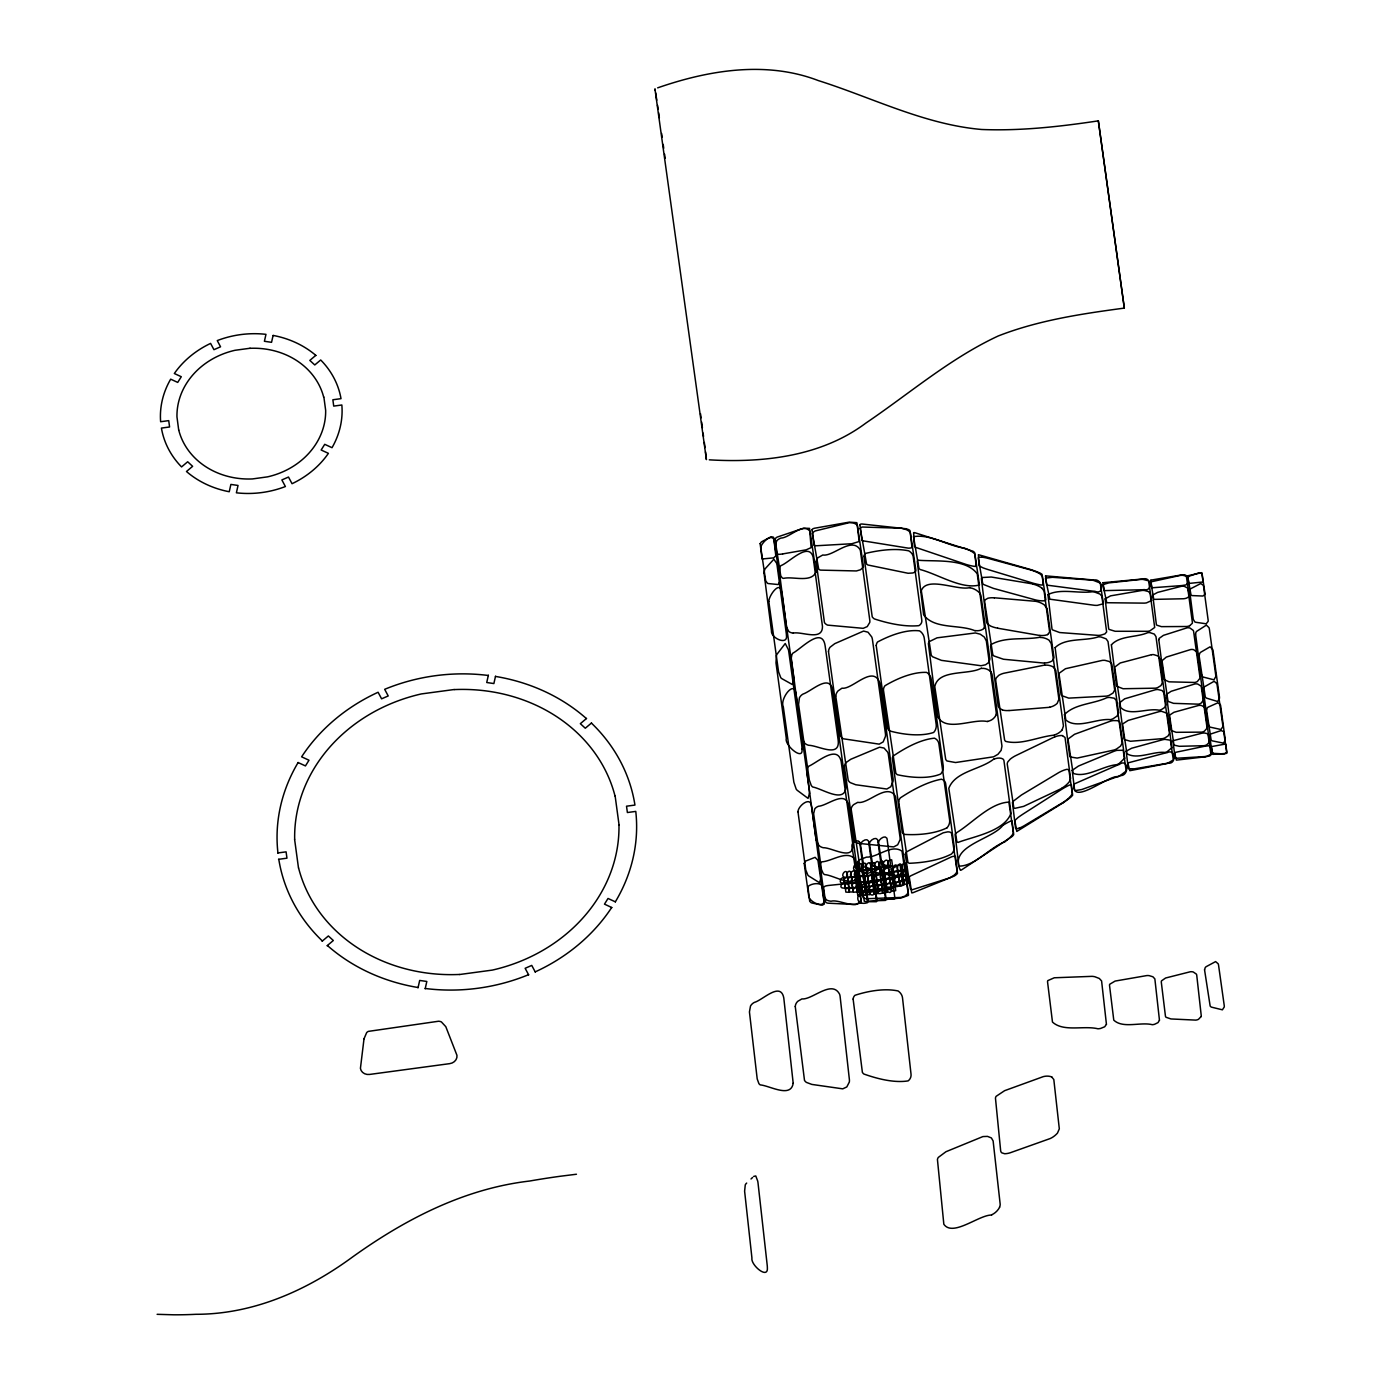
<?xml version="1.0" encoding="UTF-8"?>
<svg xmlns="http://www.w3.org/2000/svg" width="1384" height="1384" viewBox="0 0 1384 1384"><rect width="100%" height="100%" fill="white"/><g stroke="black" fill="none" stroke-linecap="round" stroke-linejoin="round"><path stroke-width="1.5" d="M273.098 335.412L271.558 342.315L264.413 341.277L265.97 334.34A91.223 79.874 -7.5 0 0 217.253 340.585L220.558 346.796L213.949 349.685L210.593 343.405A91.154 79.805 -7.5 0 0 174.332 373.507L181.287 376.725L177.723 382.417L170.682 379.164A90.687 79.39 -7.5 0 0 160.63 421.722L168.727 420.632L169.575 426.981L161.426 428.071A90.721 79.424 -7.5 0 0 181.564 466.927L187.67 461.772L192.618 466.322L186.477 471.512A91.188 79.822 -7.5 0 0 229.242 491.735L230.886 484.417L238.031 485.455L236.387 492.808A91.223 79.857 -7.5 0 0 285.398 486.528L281.869 479.937L288.495 477.048L292.041 483.708A91.154 79.805 -7.5 0 0 328.406 453.346L321.157 450.008L324.721 444.316L332.022 447.689A90.687 79.407 -7.5 0 0 341.848 404.993L333.717 406.1L332.869 399.768L341.018 398.661A90.704 79.407 -7.5 0 0 320.69 359.978L314.773 364.961L309.826 360.411L315.742 355.411M418.037 987.778L419.681 980.443L426.826 981.464L425.165 988.816M488.379 675.184L486.736 682.52L493.88 683.558L495.524 676.222M878.321 893.51L874.377 893.787M882.646 892.888C872.941 896.988 881.954 882.3 882.663 892.784M887.006 892.196C877.612 896.919 885.933 881.279 887.023 892.092M995.667 715.459L996.048 714.352A5.709 5.104 67.8 0 0 996.186 712.103L986.342 640.965L984.37 637.107L980.253 634.201L975.409 632.955L937.037 637.834L929.183 641.657A5.64 5.034 67.8 0 0 928.387 643.647L937.625 716.549C945.999 732.707 973.523 718.054 987.657 721.618M999.542 1207.159L999.94 1206.035A5.709 4.481 -52.4 0 0 1000.148 1203.924L993.124 1140.952L991.376 1137.925L987.501 1136.385L982.899 1136.575L945.947 1151.73L938.283 1157.439A5.64 4.411 -52.4 0 0 937.435 1159.498L943.836 1224.252C952.832 1237.313 979.249 1214.633 991.653 1215.065M865.588 895.05L861.851 895.05M869.757 894.635L865.952 894.687L865.502 892.005M865.45 891.763L866.159 892.144A8.961 2.405 -4.7 0 1 866.384 892.594L867.595 902.212A8.961 2.405 -4.7 0 1 867.491 902.697C852.7 907.108 856.021 887.525 869.429 891.261M869.688 891.469C874.947 886.487 875.899 898.13 870.121 894.254M873.909 890.985L877.802 890.12L878.338 893.407M1062.22 729.714L1063.448 725.96L1055.75 670.237L1052.93 666.759A18.511 16.608 -83.2 0 0 1044.833 665.168M983.643 628.457L984.093 627.782A5.709 3.754 27.5 0 0 984.335 626.225L977.242 573.858C965.842 558.115 935.238 561.731 918.146 560.226A5.64 3.702 27.5 0 0 917.229 561.42L923.595 614.859C934.494 629.651 959.406 624.046 975.114 630.793M857.423 892.559C862.872 888.147 862.872 899.41 857.838 895.361M861.436 892.247L865.26 891.677M947.071 827.788C934.788 833.895 918.007 835.279 904.271 834.396A8.079 6.816 -38.1 0 1 902.247 832.528L892.334 757.878A7.041 5.934 -38.1 0 1 893.355 755.923C905.222 747.896 920.377 739.506 934.442 738.174A10.034 8.46 -38.1 0 1 938.906 743.917L949.632 820.072A10.017 8.442 -38.1 0 1 947.054 827.788M1070.438 796.561L1072.358 793.707L1068.846 769.798L1067.012 769.296A17.732 6.833 -35.2 0 0 1058.95 772.48L1021.444 795.004L1013.14 801.319A4.239 1.626 -35.2 0 0 1012.448 802.512L1015.545 828.134A4.411 1.695 -35.2 0 0 1016.652 828.808L1019.264 828.116M753.692 1176.4L755.768 1175.95L757.705 1181.071A36.157 31.192 13.6 0 1 758.086 1183.545L767.203 1265.184A36.174 31.192 13.6 0 1 767.359 1267.658C768.414 1280.062 750.526 1265.045 751.927 1257.987L744.609 1191.174L745.267 1184.912A6.989 6.02 13.6 0 1 746.149 1183.597L746.685 1183.078M752.619 1177.438L751.01 1178.978M322.161 941.206L328.371 935.965L333.319 940.514L327.108 945.756M586.557 718.434L580.346 723.676L585.294 728.226L591.504 722.984M1002.898 825.297C992.155 839.742 947.971 845.866 960.427 870.259A5.64 0.952 -34.4 0 0 961.465 869.965L1012.465 836.23L1013.694 834.604L1012.085 821.023A5.709 0.969 -34.4 0 0 1011.617 820.868L1011.116 820.971A13.84 2.336 -34.4 0 0 1002.898 825.348M1063.414 802.616L1016.773 831.455L1014.835 820.47L1018.122 817.46A21.538 3.65 -33.5 0 1 1024.073 813.411L1061.822 789.243A18.511 3.131 -33.5 0 1 1069.175 785.178L1071.372 784.59L1072.635 795.246L1071.095 796.924A17.732 3.01 -33.5 0 1 1063.396 802.599M1004.836 841.818C989.716 847.527 974.596 866.384 958.887 866.107L955.081 834.517A5.64 2.163 -36.2 0 1 955.963 833.099C972.277 823.29 989.992 802.962 1008.867 802.114L1013.33 832.476A5.709 2.197 -36.2 0 1 1013.053 833.687L1012.638 834.448A13.84 5.294 -36.2 0 1 1004.801 841.697M993.937 758.951C980.685 769.712 955.289 771.148 948.801 788.309L956.828 841.524A5.64 3.685 -43.6 0 0 958.039 842.423C974.042 836.334 1004.334 831.455 1011.047 813.221L1003.971 760.854A5.709 3.737 -43.6 0 0 1003.331 759.435L1002.743 758.882A13.84 9.048 -43.6 0 0 993.954 759.176M1189.669 625.724L1192.247 623.371A3.789 2.768 -6.4 0 0 1192.368 622.316L1187.87 588.978A3.789 2.768 -6.4 0 0 1187.455 587.992L1184.341 586.349A7.249 5.294 -6.4 0 0 1181.469 586.28L1157.612 592.404L1153.218 594.774A3.391 2.474 -6.4 0 0 1152.82 595.691L1156.332 624.322A3.477 2.526 -6.4 0 0 1156.886 625.205L1161.418 626.641L1186.901 626.502A7.249 5.294 -6.4 0 0 1189.669 625.724M1061.718 788.396L1023.641 806.37L1014.766 808.377A4.239 2.785 -42.5 0 1 1013.78 807.529L1007.275 764.297A4.411 2.906 -42.5 0 1 1007.933 761.736L1010.268 759.107A21.538 14.203 -42.5 0 1 1016.254 755.387L1054.746 736.807M1047.619 634.547L1049.643 632.056L1044.09 591.054L1041.962 588.217M657.659 87.849C708.816 70.082 766.321 60.619 818.342 80.583C872.283 97.641 924.581 124.577 981.706 129.49C1020.769 131.047 1059.763 126.653 1098.342 120.858L1124.327 308.096C1081.682 313.805 1038.519 320.24 998.245 335.966C950.116 358.335 909.548 393.523 865.882 423.072C821.266 456.461 763.362 463 709.3 459.834M1151.505 654.701L1120.244 662.971L1115.002 666.915A3.079 3.045 -43.8 0 0 1114.864 668.368L1120.642 707.483C1129.621 716.583 1147.353 707.795 1159.169 710.217A11.937 11.799 -43.8 0 0 1161.366 709.611L1164.705 707.483L1166.037 704.681L1159.688 658.455L1158.045 655.999L1153.772 654.632A11.937 11.799 -43.8 0 0 1151.505 654.701M981.394 668.143C968.8 675.392 938.404 668.818 934.788 686.62L945.687 759.28A5.64 5.017 -83.8 0 0 946.985 760.975L955.548 762.532L993.643 756.806L997.951 754.297L1001.134 750.37L1001.964 746.132L992.12 674.977A5.709 5.086 -83.8 0 0 991.376 672.849L990.736 671.897M1054.521 735.112C1038.502 736.565 1021.496 745.336 1005.684 741.392A4.239 3.789 -83.2 0 1 1004.594 739.886L995.771 680.876A4.411 3.962 -83.2 0 1 996.342 677.814L998.712 675.375A21.538 19.324 -83.2 0 1 1004.888 673.039L1044.816 665.047M782.652 553.929L806.145 549.829L811.128 547.631L809.536 528.377L803.585 528.186L777.375 537.027A8.148 1.522 -14.2 0 0 776.234 537.649L775.213 538.791L776.632 553.531L778.483 554.309A8.615 1.609 -14.2 0 0 782.652 553.929M277.7 852.976L286.09 851.852L286.955 858.184L278.547 859.326M576.453 1174.237L560.122 1176.279A731.479 640.394 -7.5 0 0 529.588 1181.036C464.228 1188.648 405.27 1219.2 352.436 1257.07C306.833 1290.528 253.376 1314.298 195.974 1314.298A358.335 313.701 -7.5 0 1 173.709 1314.8L157.119 1314.316M1049.781 707.293L1009.04 710.58M250.106 348.249L235.003 350.29A74.407 65.135 -7.5 0 0 176.962 416.878L178.709 430.113M454.246 689.509L421.307 693.938A162.291 142.085 -7.5 0 0 294.671 839.206M459.384 974.544L492.323 970.097A162.291 142.085 -7.5 0 0 618.959 824.847M1205.222 756.546L1175.587 758.311A3.477 1.47 -9.1 0 1 1175.085 757.827L1172.992 741.184A3.391 1.436 -9.1 0 1 1173.424 740.613L1201.796 733.226A7.249 3.079 -9.1 0 1 1204.634 733.018L1207.644 733.745A3.789 1.609 -9.1 0 1 1207.99 734.281L1210.844 753.623A3.789 1.609 -9.1 0 1 1210.654 754.245L1207.99 755.854A7.249 3.079 -9.1 0 1 1205.222 756.546M1040.093 637.228C1024.229 640.204 1005.424 636.38 991.221 644.494A4.239 3.806 67.2 0 0 990.581 646.259L998.089 705.425A4.411 3.979 67.2 0 0 999.49 708.227L1002.431 709.923M975.478 566.367L975.806 566.35A5.709 0.986 18.5 0 0 976.239 566.073L974.613 552.476L973.039 551.247L914.72 532.667A5.64 0.969 18.5 0 0 913.63 532.684L914.391 546.317L915.481 547.303L966.153 564.464A13.84 2.37 18.5 0 0 975.409 566.437L975.288 566.367M793.309 633.076C801.907 631.294 822.753 641.484 822.459 626.329L813.083 556.904C808.567 541.369 788.759 562.907 780.905 565.623A8.148 5.917 -17.1 0 0 779.901 567.111L779.296 571.419L786.527 627.229L788.863 631.519A8.615 6.245 -17.1 0 0 793.309 633.076M994.3 597.784L1035.855 601.331A18.511 14.653 36.4 0 1 1044.245 604.808L1047.065 608.545L1054.003 657.677L1052.653 660.549A17.732 14.03 36.4 0 1 1044.522 662.953M1044.557 663.126L1003.469 659.251L993.833 655.912A4.239 3.356 36.4 0 1 992.743 654.355L984.716 602.144A4.411 3.495 36.4 0 1 985.373 599.704L987.865 598.251A21.538 17.04 36.4 0 1 994.317 597.853M970.028 587.543C958.091 591.072 926.813 575.744 921.311 590.657L931.224 654.961A5.64 4.429 37.6 0 0 932.539 656.743L941.397 660.358L981.048 665.739L985.581 664.77L988.937 662.313L989.889 658.94L981.048 596.21A5.709 4.481 37.6 0 0 980.322 594.203L979.647 593.217M981.879 557.181L979.18 557.233A4.411 1.695 19.6 0 0 978.315 558.184L982.726 583.615A4.239 1.626 19.6 0 0 983.747 584.567L993.452 588.39L1035.647 599.964A17.732 6.782 19.6 0 0 1044.297 600.794L1045.82 599.756L1042.308 575.969L1039.644 573.633A18.511 7.076 19.6 0 0 1031.253 570.087L988.557 558.496A21.538 8.235 19.6 0 0 981.844 557.129M865.173 891.729L865.675 894.86M1039.868 635.516L997.674 628.215M1062.445 735.648L1065.023 737.482L1070.576 778.5L1069.278 781.804A17.732 11.695 -42.5 0 1 1061.684 788.24M1032.896 583.944L991.255 577.024L982.138 577.526A4.239 2.803 26.4 0 0 981.394 578.598L986.602 622.004A4.411 2.924 26.4 0 0 987.899 624.305L990.875 626.191A21.538 14.272 26.4 0 0 997.656 628.146M904.357 884.393L908.458 883.563L906.139 869.308L902.489 870.986L903.112 874.861L906.71 874.653L903.527 876.02L905.966 876.47A12.266 2.318 -9.5 0 1 906.364 876.954L908.492 894.86A12.266 2.318 -9.5 0 1 908.215 895.465L901.192 897.956L866.038 901.538A7.941 1.505 -9.5 0 1 864.291 901.347L861.817 885.137A9.152 1.73 -9.5 0 1 864.446 883.943L902.87 875.986L903.769 879.895L907.368 879.618L903.89 881.176L904.288 884.307M895.344 887.282L894.704 882.836L890.794 883.857L891.175 887.179L894.894 886.988L891.261 888.32L891.59 890.985M856.644 868.131L862.007 869.757L863.028 868.356A8.961 6.02 -3.8 0 0 863.045 867.163L859.81 843.098A8.961 6.02 -3.8 0 0 859.481 841.956M1031.201 569.706L978.401 554.673L979.059 565.831L983.021 567.855A21.538 3.72 17.6 0 0 989.854 570.104L1032.775 583.096A18.511 3.2 17.6 0 0 1040.976 584.999L1043.294 584.948L1042.031 574.308L1040.128 573.097A17.732 3.062 17.6 0 0 1031.184 569.741M615.413 901.866L608.026 898.458L604.479 904.15L611.849 907.558M298.062 762.515L305.449 765.923L308.995 760.231L301.625 756.823A180.404 157.932 -7.5 0 1 378.091 692.26L381.603 698.833L388.212 695.944L384.666 689.318A180.422 157.949 -7.5 0 1 488.327 675.478M891.677 891.123L895.69 890.673L895.379 887.369M1051.788 1077.081L1053.812 1079.52L1059.314 1128.842L1057.463 1133.115A18.511 14.601 -51.2 0 1 1050.231 1138.53L1011.012 1152.491A21.538 17.006 -51.2 0 1 1004.663 1153.737L1001.895 1152.872A4.411 3.477 -51.2 0 1 1000.649 1150.658L995.459 1098.1A4.239 3.339 -51.2 0 1 996.134 1096.318L1004.611 1090.678L1043.328 1076.614A17.732 13.996 -51.2 0 1 1051.857 1076.977M818.619 845.157L816.093 839.742L806.976 772.912L807.46 767.947A8.148 7.093 5.1 0 1 808.446 766.373C817.252 762.705 837.32 744.038 841.143 761.425L852.855 844.603C853.651 861.626 832.268 847.492 823.221 847.717A8.615 7.491 5.1 0 1 818.619 845.157M859.481 841.956C857.872 838.946 851.35 842.752 851.887 846.005L855.156 867.232A2.924 1.972 -3.8 0 0 856.644 868.131M535.297 972.052L531.75 965.409L525.142 968.298L528.688 974.924M1124.327 308.096L1098.342 120.858M615.136 796.008L619.046 824.847M323.873 397.087L325.655 410.304A74.407 65.135 -7.5 0 1 267.562 476.857L252.459 478.933A74.407 65.135 -7.5 0 1 178.744 430.095M298.494 868.045L294.584 839.206M655.289 90.6L654.943 88.853L706.411 459.609L705.529 451.841M655.67 92.884L656.777 100.202M657.521 105.201L658.092 109.111M658.628 112.744L659.355 117.761M661.621 133.504L662.14 137.085M873.892 891.088L874.255 893.631M869.671 891.573L870.034 894.133M663.178 144.403L663.732 148.261M664.579 154.16L665.15 158.26M861.402 892.369L861.765 894.912M857.388 892.68L857.751 895.223M700.512 413.712L701.065 417.882M701.636 422.068L702.397 427.777M865.969 889.393L863.702 872.093A8.961 4.325 -4.4 0 0 863.426 871.263L862.249 870.449L858.686 871.609L859.343 875.934L862.803 876.332L862.146 870.501L855.693 873.685L858.115 889.601A2.924 1.419 -4.4 0 0 859.551 890.223L864.879 891.296L865.917 890.258A8.961 4.325 -4.4 0 0 865.969 889.393M703.089 433.071L703.539 436.479M704.335 442.465L704.992 447.586M869.446 891.313L869.844 894.445M957.434 873.131L955.496 856.644A10.017 1.817 -24.1 0 0 951.863 856.696L910.862 875.761A8.079 1.453 -24.1 0 0 909.253 876.989L911.727 892.87A7.041 1.28 -24.1 0 0 912.99 892.697L954.181 876.089A10.034 1.817 -24.1 0 0 957.451 873.131M459.384 974.457A162.291 142.085 -7.5 0 1 298.598 868.028M454.246 689.595A162.291 142.085 -7.5 0 1 615.032 796.025M999.663 1207.211A13.84 10.83 -52.4 0 1 991.619 1214.823M970.046 587.802A13.84 10.864 37.6 0 1 979.768 593.13M981.412 668.437A13.84 12.318 -83.8 0 1 990.823 671.759M1062.306 729.801A17.732 15.899 -83.2 0 1 1054.47 734.904M1054.746 736.911A18.511 12.214 -42.5 0 1 1062.479 735.579M1070.472 796.561A18.511 7.145 -35.2 0 1 1063.344 802.253L1025.371 825.02A21.538 8.304 -35.2 0 1 1019.247 828.186M995.805 715.545A13.84 12.352 67.8 0 1 987.605 721.323M1040.111 637.436A17.732 15.951 67.2 0 1 1049.072 640.204L1051.217 643.595L1058.916 699.301L1057.151 703.435A18.511 16.66 67.2 0 1 1049.747 707.172M1009.04 710.476A21.538 19.393 67.2 0 1 1002.414 710.009M983.782 628.561A13.84 9.1 27.5 0 1 975.063 630.585M1032.896 584.1A17.732 11.747 26.4 0 1 1042.031 588.165M1047.671 634.599A18.511 12.266 26.4 0 1 1039.834 635.429M273.305 335.464A91.223 79.874 -7.5 0 1 315.967 355.498M249.95 348.318A74.407 65.135 -7.5 0 1 323.666 397.104M591.401 723.071A179.643 157.274 -7.5 0 1 634.945 805.073L626.519 806.197L627.385 812.529L635.775 811.405A179.626 157.257 -7.5 0 1 615.344 901.832M495.489 676.43A180.404 157.932 -7.5 0 1 586.401 718.573M277.942 852.959A179.643 157.257 -7.5 0 1 298.096 762.549M322.385 941.016A179.626 157.257 -7.5 0 1 278.79 859.291M418.089 987.519A180.404 157.932 -7.5 0 1 327.402 945.514M528.55 974.699A180.422 157.949 -7.5 0 1 425.251 988.487M611.693 907.489A180.387 157.932 -7.5 0 1 535.21 971.879M891.59 869.238L894.081 884.826A2.976 1.436 -13.2 0 0 895.638 885.241L901.33 885.57L902.489 884.376A8.131 3.91 -13.2 0 0 902.558 883.494L900.292 866.263A8.131 3.91 -13.2 0 0 900.015 865.467L898.597 864.81L891.59 869.238M1072.202 770.352L1074.624 790.074A3.339 1.367 -23.7 0 0 1075.109 790.61L1081.752 789.537L1118.013 776.459A16.937 6.972 -23.7 0 0 1120.521 775.299L1126.213 770.992L1123.203 750.266L1116.853 750.37A16.937 6.972 -23.7 0 0 1114.293 751.166L1078.499 766.027L1072.202 770.352M797.98 811.803L805.765 869.931L807.841 875.086A6.989 5.017 7.1 0 0 809.017 876.159L819.449 882.681L821.11 877.854A36.157 25.985 7.1 0 0 820.937 875.795L811.768 807.893A36.174 25.985 7.1 0 0 811.37 805.834C810.505 795.904 797.962 806.024 797.98 811.803M1126.161 751.183L1128.271 768.207A3.079 1.297 -13.2 0 0 1128.687 768.726L1134.482 768.812L1166.176 763.449A11.937 5.052 -13.2 0 0 1168.373 762.843L1173.321 759.937L1170.449 740.198L1164.913 739.367A11.937 5.052 -13.2 0 0 1162.698 739.731L1131.645 748.242L1126.161 751.183M1199.098 655.756L1205.274 696.861A3.893 3.858 -2.3 0 0 1206.606 698.159L1217.626 701.498L1219.442 698.366A8.633 8.581 -2.3 0 0 1219.39 696.533L1213.111 651.137A8.633 8.581 -2.3 0 0 1212.678 649.356L1210.066 646.83L1200.931 652.123A3.356 3.322 -2.3 0 0 1199.738 653.352L1199.098 655.756M791.267 658.057L801.613 736.548L804.191 742.602A8.615 8.494 -50 0 0 808.81 745.301C818.342 745.509 840.313 758.432 838.168 740.163L825.141 645.861C822.165 625.62 801.111 648.958 792.773 653.213A8.148 8.045 -50 0 0 791.821 655.082L791.267 658.057M816.11 561.593L824.449 622.575A9.152 6.678 -5.9 0 0 827.563 625.118L863.201 628.336L867.249 626.589L869.74 622.454A12.266 8.944 -5.9 0 0 869.792 620.309L860.485 551.316A12.266 8.944 -5.9 0 0 859.845 549.258C851.177 536.577 832.926 556.922 822.771 555.001L817.961 557.717A7.941 5.795 -5.9 0 0 816.525 559.759L816.11 561.593M1150.882 582.387L1153.685 598.943A3.391 1.436 -6.5 0 0 1154.273 599.376L1183.614 598.753A7.249 3.062 -6.5 0 0 1186.417 598.182L1189.081 596.677A3.789 1.609 -6.5 0 0 1189.271 596.054L1186.417 576.713A3.789 1.609 -6.5 0 0 1186.071 576.159L1183.043 575.346A7.249 3.062 -6.5 0 0 1180.189 575.433L1151.246 581.799A3.477 1.47 -6.5 0 0 1150.882 582.387M768.795 601.417L778.552 671.742L780.749 677.641A6.989 6.02 -28.6 0 0 781.925 678.696L792.323 684.509L793.741 678.246A36.157 31.157 -28.6 0 0 793.482 675.755L782.029 594.411A36.174 31.157 -28.6 0 0 781.579 591.971C780.057 579.896 768.881 595.622 768.795 601.417M760.733 547.303L765.663 580.674L767.411 583.269A6.989 2.924 -19.4 0 0 768.501 583.581L778.223 584.55L780.022 581.072A36.157 15.103 -19.4 0 0 779.953 579.844L774.158 540.469A36.174 15.103 -19.4 0 0 773.864 539.31C770.871 533.67 761.702 542.788 760.733 547.303M801.976 749.211C803.55 761.494 784.192 745.059 786.302 738.416L775.991 662.919L776.355 655.67A6.989 6.816 -64.8 0 1 777.151 654.044L785.247 643.508L788.396 649.667A36.157 35.257 -64.8 0 1 788.88 652.435L801.647 744.678A36.174 35.257 -64.8 0 1 801.924 747.498L801.976 749.211M1209.651 735.492L1211.882 751.754L1213.162 753.156A3.356 1.419 -6.8 0 0 1214.581 753.432L1224.529 753.934L1226.57 752.446A8.633 3.668 -6.8 0 0 1226.639 751.65L1223.785 732.257A8.633 3.668 -6.8 0 0 1223.491 731.513L1221.086 730.579L1211.017 733.901A3.893 1.643 -6.8 0 0 1209.979 734.662L1209.651 735.492M809.484 793.309L808.066 798.378L797.409 790.454A6.989 6.816 47.9 0 1 796.181 789.105L793.862 782.237L783.309 706.757C779.486 699.422 794.399 679.233 795.904 693.765A36.174 35.309 47.9 0 1 796.388 696.55L809.138 788.793A36.157 35.309 47.9 0 1 809.432 791.613L809.484 793.309M1204.547 969.786L1210.152 1006.03A3.893 3.408 -9.4 0 0 1211.467 1007.137L1222.401 1009.818L1224.252 1006.998A8.633 7.56 -9.4 0 0 1224.217 1005.389L1218.577 965.34A8.633 7.56 -9.4 0 0 1218.162 963.783L1215.602 961.603L1206.433 966.534A3.356 2.941 -9.4 0 0 1205.222 967.641L1204.547 969.786M845.987 787.219C844.638 804 822.079 788.569 812.685 786.994A8.148 8.045 32.2 0 1 811.266 785.455L809.329 780.092L798.568 704.387L799.416 697.865A8.615 8.494 32.2 0 1 803.118 694.024C812.062 690.962 830.14 672.745 832.805 690.962L845.987 787.219M860.45 844.43L863.789 866.419A2.958 1.989 -6 0 0 865.311 867.284L870.865 868.754L871.937 867.318A8.667 5.83 -6 0 0 871.937 866.124L868.702 842.043A8.667 5.83 -6 0 0 868.373 840.884C866.678 837.718 860.952 841.524 860.45 844.43M1211.415 746.789L1212.782 754.366L1226.726 753.363A8.633 1.626 -7 0 0 1226.864 753L1225.843 744.332A8.633 1.626 -7 0 0 1225.619 744.004L1211.502 746.599M863.945 556.351L872.214 616.814A8.079 5.692 14.5 0 0 874.273 618.873C888.147 623.44 904.479 627.021 918.889 625.654A10.017 7.041 14.5 0 0 921.813 620.222L913.215 556.662A10.034 7.058 14.5 0 0 908.769 550.849C895.137 547.995 879.117 550.175 865.554 553.41A7.041 4.948 14.5 0 0 864.429 554.69L863.945 556.351M763.985 572.82L771.459 630.81C770.577 638.18 788.119 645.844 786.441 635.429A36.174 25.933 -23.3 0 0 786.268 633.336L777.099 565.433A36.157 25.933 -23.3 0 0 776.718 563.409L773.864 559.205L765.542 568.34A6.989 5.017 -23.3 0 0 764.695 569.689L763.985 572.82M869.36 843.358L872.716 865.363A2.976 1.989 -8.4 0 0 874.273 866.176L879.964 867.509L881.054 866.038A8.442 5.674 -8.4 0 0 881.072 864.827L877.837 840.745A8.442 5.674 -8.4 0 0 877.508 839.604C875.691 836.438 869.879 840.399 869.36 843.358M795.264 1006.531L804.502 1080.385A7.941 6.955 -4.4 0 0 806.439 1082.409L811.82 1084.416L842.752 1088.845L846.818 1086.924L849.309 1082.063A12.266 10.743 -4.4 0 0 849.378 1079.503L840.123 996.532A12.266 10.743 -4.4 0 0 839.5 994.041C831.697 979.457 812.235 1000.026 801.907 998.919L797.876 1001.237A9.152 8.01 -4.4 0 0 795.523 1004.974L795.264 1006.531M878.494 842.06L881.85 864.031A2.976 2.007 -11.2 0 0 883.442 864.81L889.203 865.969L890.31 864.446A8.269 5.553 -11.2 0 0 890.327 863.253L887.109 839.223A8.269 5.553 -11.2 0 0 886.763 838.081C884.808 834.863 879.117 839.102 878.494 842.06M1158.789 639.65L1163.806 678.541A3.477 3.443 0 0 0 1164.411 679.752L1169.047 681.828L1194.634 682.468A7.249 7.18 0 0 0 1197.385 681.499L1199.841 678.402A3.789 3.771 0 0 0 1199.911 676.984L1193.648 631.692A3.789 3.771 0 0 0 1193.198 630.36L1189.981 628.025A7.249 7.18 0 0 0 1187.074 627.834L1163.425 635.36L1159.135 638.422A3.391 3.356 0 0 0 1158.789 639.65M1189.652 590.916L1193.267 619.253L1194.686 621.762A3.356 2.439 -9.5 0 0 1196.139 622.333L1206.191 623.803L1208.128 621.381A8.633 6.314 -9.5 0 0 1208.128 620.015L1203.613 586.608A8.633 6.314 -9.5 0 0 1203.25 585.294L1200.758 583.546L1190.897 588.615A3.893 2.837 -9.5 0 0 1189.911 589.843L1189.652 590.916M851.16 809.173L860.45 870.519A7.941 5.795 -10.3 0 0 862.388 872.093L867.733 873.408C876.712 868.547 900.067 883.424 904.963 868.841A12.266 8.944 -10.3 0 0 905.015 866.695L895.69 797.686A12.266 8.944 -10.3 0 0 895.067 795.644C886.175 783.033 867.976 804.588 857.769 802.339L853.755 804.554A9.152 6.678 -10.3 0 0 851.419 807.858L851.16 809.173M898.666 801.786L907.921 862.37A7.041 4.948 -30.8 0 0 909.34 863.287C923.249 862.716 939.2 860.433 951.517 853.997A10.034 7.024 -30.8 0 0 954.251 847.181L945.653 783.621A10.017 7.024 -30.8 0 0 941.414 779.209C927.228 781.873 912.558 789.832 900.379 797.859A8.079 5.674 -30.8 0 0 898.96 800.402L898.666 801.786M1195.568 634.01L1200.672 672.884L1202.229 676.343A3.356 3.322 -17 0 0 1203.717 677.191L1213.941 679.803L1215.757 676.655A8.633 8.581 -17 0 0 1215.688 674.821L1209.426 629.426A8.633 8.581 -17 0 0 1208.976 627.644L1206.381 625.118L1196.676 631.346A3.893 3.858 -17 0 0 1195.759 632.955L1195.568 634.01M1187.956 577.837L1191.053 595.155A3.893 1.643 -8.8 0 0 1192.281 595.587L1202.904 596.037L1204.945 594.497A8.633 3.668 -8.8 0 0 1205.014 593.701L1202.16 574.308A8.633 3.668 -8.8 0 0 1201.866 573.564L1199.478 572.699L1190.067 575.882A3.356 1.419 -8.8 0 0 1188.787 576.523L1187.956 577.837M828.48 651.518L839.984 735.25A9.152 9.082 2.4 0 0 843.254 738.779L879.203 744.142L883.182 741.893L885.466 736.34A12.266 12.162 2.4 0 0 885.414 733.451L872.456 639.719A12.266 12.162 2.4 0 0 871.712 636.917L868.01 632.194L863.581 631.069L834.777 643.647L830.089 647.21A7.941 7.889 2.4 0 0 828.756 649.926L828.48 651.518M853.132 999.075L862.388 1072.375A7.041 5.951 23.3 0 0 863.858 1074.019C877.387 1078.811 894.168 1083.136 908.129 1080.887A10.034 8.46 23.3 0 0 911.035 1074.209L902.506 997.778A10.017 8.46 23.3 0 0 898.078 990.961C884.653 988.089 868.045 990.996 854.949 995.304A8.079 6.833 23.3 0 0 853.444 997.622L853.132 999.075M858.288 870.138C847.717 873.598 858.339 854.655 858.288 870.19M861.384 902.558L855.641 904.565L828.099 903.181A8.148 1.54 -1.7 0 1 826.853 902.904L825.573 902.057L823.532 887.421L825.123 886.158A8.615 1.626 -1.7 0 1 829.276 885.379L853.08 882.923L858.426 883.684L861.384 902.558M1151.54 600.587L1146.471 602.888A11.937 5.052 -2.4 0 1 1144.239 603.13L1106.785 602.732L1103.031 585.173A3.079 1.297 -2.4 0 1 1103.29 584.55L1108.826 582.889L1140.745 579.429A11.937 5.052 -2.4 0 1 1143.011 579.412L1148.599 580.847L1151.54 600.587M819.985 864.221L824.466 897.368L826.611 899.981A8.615 3.633 -1 0 0 831.023 901.226C839.206 898.891 856.783 910.637 860.917 899.738L854.983 859.481C847.821 849.378 831.732 861.35 821.94 861.834A8.148 3.443 -1 0 0 820.85 862.613L819.985 864.221M847.371 877.11C836.524 879.065 848.444 863.599 847.354 877.162M1166.487 695.218L1170.968 729.541A3.477 3.045 -10 0 0 1171.556 730.596L1176.14 732.309L1201.641 732.136A7.249 6.332 -10 0 0 1204.374 731.219L1206.883 728.382A3.789 3.322 -10 0 0 1206.969 727.136L1201.347 687.191A3.789 3.322 -10 0 0 1200.897 686.014L1197.731 684.042A7.249 6.332 -10 0 0 1194.842 683.956L1171.175 691.291L1166.85 694.128A3.391 2.958 -10 0 0 1166.487 695.218M862.388 869.757C851.316 873.114 862.786 854.395 862.37 869.809M760.145 543.635L762.1 558.98L773.691 557.873L775.732 555.901A36.174 6.695 -18.6 0 0 775.767 555.33L773.691 537.719A36.157 6.695 -18.6 0 0 773.518 537.217L771.182 536.698L762.238 541.421A6.989 1.297 -18.6 0 0 761.287 542.026L760.145 543.635M812.01 529.657L814.069 545.296A9.152 1.73 -6.4 0 0 816.889 545.728L851.783 543.739L858.841 541.628A12.266 2.318 -6.4 0 0 859.118 541.04L857.007 523.135A12.266 2.318 -6.4 0 0 856.592 522.633L849.222 522.149L814.328 528.273A7.941 1.505 -6.4 0 0 812.685 528.947L812.01 529.657M851.177 876.868C840.901 879.67 851.523 862.786 851.177 876.92M866.54 869.308C855.485 872.923 866.817 853.807 866.54 869.36M870.761 868.806C872.041 853.772 859.204 871.799 870.744 868.962M1206.537 709.732L1211.121 739.973A3.893 2.837 -6.8 0 0 1212.401 740.89L1223.248 743.087L1225.186 740.717A8.633 6.314 -6.8 0 0 1225.186 739.35L1220.671 705.944A8.633 6.314 -6.8 0 0 1220.307 704.629L1217.799 702.83L1208.509 706.999A3.356 2.439 -6.8 0 0 1207.263 707.933L1206.537 709.732M855.104 876.591C856.194 862.837 844.257 878.753 855.07 876.729M875.034 868.252L875.847 874.48L871.955 874.688L871.193 870.173L874.584 868.996L870.951 868.339L870.449 863.495L874.204 862.63L875.034 868.252M879.359 867.63C868.425 872.162 879.203 851.748 879.359 867.63M883.719 866.955C872.647 871.609 883.58 851.039 883.719 866.955M844.396 882.854C845.468 870.467 834.673 884.739 844.361 882.992M859.101 876.245C848.15 879.169 859.637 862.094 859.101 876.297M888.096 866.211C889.549 851.022 875.882 869.688 888.061 866.367M876.21 645.498L887.628 728.451A8.079 7.716 58.4 0 0 889.739 730.942C903.112 734.627 920.637 736.738 933.646 732.465A10.017 9.567 58.4 0 0 936.189 724.455L924.252 638.111A10.034 9.584 58.4 0 0 919.581 630.862C906.105 629.218 889.635 635.516 877.56 641.986A7.041 6.73 58.4 0 0 876.539 643.958L876.21 645.498M892.49 865.398L888.545 867.56L889.306 872.058L893.251 871.695L892.645 866.557L888.39 865.882L887.801 860.865L891.659 859.793L892.49 865.45M1203.215 689.197L1207.765 723.486L1209.287 726.531A3.356 2.941 -5.6 0 0 1210.758 727.275L1220.93 729.506L1222.799 726.721A8.633 7.56 -5.6 0 0 1222.764 725.095L1217.124 685.063A8.633 7.56 -5.6 0 0 1216.709 683.488L1214.149 681.291L1204.374 686.845A3.893 3.408 -5.6 0 0 1203.423 688.281L1203.215 689.197M804.191 863.426L808.81 896.711C809.865 901.78 822.494 908.042 823.947 901.97A36.174 15.051 3.8 0 0 823.878 900.776L818.082 861.384A36.157 15.051 3.8 0 0 817.806 860.191L815.089 857.336L806.059 860.917A6.989 2.906 3.8 0 0 805.125 861.505L804.191 863.426M793.188 1083.222C790.887 1098.464 769.798 1085.661 760.248 1084.9A8.148 7.093 -20 0 1 758.899 1083.62L757.204 1078.932L749.436 1011.929L750.509 1006.047A8.615 7.491 -20 0 1 754.332 1002.414C762.722 1000.182 780.663 981.152 783.794 998.002L793.188 1083.222M844.396 766.425L854.741 840.261A9.152 8.01 -10.6 0 0 857.959 843.306L893.683 846.922L897.68 844.794L900.033 839.811A12.266 10.726 -10.6 0 0 900.015 837.251L888.372 754.591A12.266 10.726 -10.6 0 0 887.663 752.135L884.047 748.052L879.636 747.204L850.797 759.262L846.074 762.549A7.941 6.955 -10.6 0 0 844.707 765.006L844.396 766.425M816.024 572.059C811.093 583.166 793.118 576.09 783.517 578.374A8.148 3.443 -14.6 0 1 782.237 577.941L780.749 575.848L775.697 543.583L776.995 540.487A8.615 3.633 -14.6 0 1 780.887 538.082C789.416 538.03 802.979 522.218 810.072 531.369L816.024 572.059M848.098 882.663C849.447 870.363 837.77 884.393 848.081 882.802M1111.387 644.823L1116.438 685.011A3.079 3.045 25.6 0 0 1116.957 686.36L1123.081 688.73L1155.432 688.177A11.937 11.816 25.6 0 0 1157.63 687.623L1160.986 685.564L1162.318 682.814L1155.969 636.588L1154.308 634.097L1150.017 632.644A11.937 11.816 25.6 0 0 1147.751 632.661C1136.42 637.609 1119.881 635.481 1111.387 644.823M867.353 875.432C856.367 876.781 871.384 888.805 867.422 876.314C856.609 877.785 867.578 861.488 867.353 875.432M913.526 536.698L918.976 568.409A5.64 2.145 20.5 0 0 920.222 569.551C938.11 574.239 961.811 589.757 979.439 584.982L974.976 554.603A5.709 2.163 20.5 0 0 974.371 553.514L973.748 552.908A13.84 5.242 20.5 0 0 964.216 548.064C947.798 545.884 929.581 533.67 913.526 536.698M835.746 696.048L848.219 780.368A7.941 7.889 -21.5 0 0 850.26 782.617L855.727 784.745L886.833 789.018L890.812 786.735L893.095 781.182A12.266 12.162 -21.5 0 0 893.043 778.275L880.086 684.544A12.266 12.162 -21.5 0 0 879.342 681.741C872.076 665.237 852.025 689.941 841.991 688.177L838.064 690.893A9.152 9.082 -21.5 0 0 835.884 695.183L835.746 696.048M851.921 882.438C852.838 869.723 841.645 884.549 851.887 882.577M871.574 874.93C860.727 878.857 871.609 860.225 871.574 874.982M1055.144 647.625L1060.957 694.007A3.339 3.2 56.2 0 0 1061.58 695.564L1068.725 698.124L1106.543 696.117A16.937 16.279 56.2 0 0 1109.12 695.391L1113.065 693.021L1114.674 690.045L1108.013 641.536L1106.093 638.837L1101.041 637.003A16.937 16.297 56.2 0 0 1098.342 636.848C1084.814 641.398 1065.576 637.418 1055.144 647.625M880.172 873.754C869.602 878.425 879.74 858.72 880.172 873.754M859.879 524.674L861.921 540.227A8.079 1.47 8.3 0 0 863.789 540.971L908.423 548.168A10.017 1.834 8.3 0 0 911.969 547.216L910.015 530.712A10.034 1.834 8.3 0 0 906.105 528.757L861.903 524A7.041 1.28 8.3 0 0 860.623 524.173L859.879 524.674M855.831 882.162C845.987 885.483 855.606 868.737 855.831 882.162M884.532 873.079C873.996 878.027 884.013 857.942 884.532 873.079M1103.359 603.753L1097.27 605.379A16.937 6.937 8.1 0 1 1094.588 605.31L1049.851 599.186L1045.491 578.72A3.339 1.367 8.1 0 1 1045.785 578.079L1052.463 577.301L1090.869 580.017A16.937 6.937 8.1 0 1 1093.602 580.45L1100.263 583.045L1103.359 603.753M888.909 872.318C878.044 877.162 888.649 857.336 888.909 872.318M897.697 870.605C886.954 871.453 901.244 883.805 897.853 871.661C886.504 874.117 897.766 856.246 897.697 870.657M902.091 869.619C891.261 875.138 901.745 854.464 902.091 869.619M906.485 868.564C895.69 874.152 906.174 853.513 906.485 868.564M857.959 875.639C853.651 888.77 834.137 875.155 824.553 874.584A8.148 5.917 0.8 0 1 823.186 873.425L821.456 869.446L813.636 813.706L814.743 808.948A8.615 6.263 0.8 0 1 818.619 806.232C827.355 805.696 844.811 790.091 848.513 804.796L857.959 875.639M859.845 881.833C850.226 885.691 859.187 868.01 859.845 881.781M845.053 887.871C846.576 876.851 835.036 889.168 845.001 888.026M864.291 873.044L866.747 888.839A2.958 1.436 -6.3 0 0 868.235 889.41L873.702 890.327L874.826 889.255A8.667 4.187 -6.3 0 0 874.878 888.39L872.595 871.072A8.667 4.187 -6.3 0 0 872.318 870.242L871.107 869.446L864.291 873.044M863.927 881.452C853.219 884.687 864.152 868.149 863.927 881.452M1119.431 702.916L1123.929 738.381A3.079 2.682 -17.6 0 0 1124.431 739.558L1130.469 741.27L1162.543 738.641A11.937 10.415 -17.6 0 0 1164.723 738.001L1168.079 735.959L1169.445 733.399L1163.736 692.64L1162.128 690.529L1157.889 689.526A11.937 10.415 -17.6 0 0 1155.64 689.682L1124.656 698.816L1119.431 702.916M848.755 887.68L849.292 892.282L845.884 892.126L845.399 888.891L848.409 888.217L845.243 887.594L844.794 883.943L848.098 883.407L848.755 887.646M873.2 871.989L875.674 887.801A2.976 1.436 -8.3 0 0 877.197 888.338L882.802 889.064L883.943 887.957A8.442 4.083 -8.3 0 0 884.013 887.092L881.729 869.775A8.442 4.083 -8.3 0 0 881.452 868.944L880.189 868.183L873.235 871.833M1064.434 714.663L1069.624 755.647A3.339 2.82 -35.7 0 0 1070.213 756.962L1077.167 758.086L1114.12 749.99A16.937 14.376 -35.7 0 0 1116.646 748.917L1120.538 746.114L1122.147 743.156L1116.161 700.356L1114.31 698.245L1109.397 697.415A16.937 14.376 -35.7 0 0 1106.767 697.726C1093.412 704.127 1074.711 703.695 1064.434 714.663M883.39 689.595L895.811 773.102A7.041 6.712 -74.7 0 0 897.334 774.711C910.689 777.67 928.197 779.209 940.705 774.002A10.034 9.55 -74.7 0 0 943.213 765.75L931.276 679.406A10.017 9.55 -74.7 0 0 926.64 672.399C913.025 671.759 896.745 678.627 884.912 685.789A8.079 7.699 -74.7 0 0 883.546 688.765L883.39 689.595M882.335 870.692L884.808 886.469A2.976 1.436 -10.6 0 0 886.365 886.954L892.04 887.507L893.199 886.348A8.269 3.996 -10.6 0 0 893.268 885.466L890.985 868.183A8.269 3.996 -10.6 0 0 890.708 867.37L889.289 866.661L882.369 870.519M857.786 862.163L863.08 897.524A9.152 3.875 -9.5 0 0 866.055 898.752L901.105 897.42L905.205 896.019L907.852 893.337A12.266 5.207 -9.5 0 0 908.008 892.074L902.126 852.042A12.266 5.207 -9.5 0 0 901.607 850.883C890.864 844.032 877.439 857.665 866.522 857.111L859.81 859.689A7.941 3.373 -9.5 0 0 858.27 861.038L857.786 862.163M872.318 880.535C862.059 884.722 871.851 866.678 872.318 880.483M876.591 879.982L872.768 881.591L873.287 885.327L877.162 885.224L876.729 880.951L872.577 880.224L872.058 876.107L875.847 875.207L876.591 879.982M852.579 887.455L853.149 891.971L849.672 891.988L849.119 888.718L852.336 888.026L848.946 887.369L848.513 883.753L851.921 883.182L852.579 887.455M880.916 879.359L877.006 881.106L877.56 884.774L881.487 884.618L881.054 880.328L876.937 879.722L876.332 875.553L880.172 874.584L880.916 879.359M885.276 878.667C874.307 879.601 888.32 891.504 885.397 879.636C874.377 881.798 885.241 865.398 885.276 878.667M807.893 886.573L809.709 901.347L811.249 902.749A6.989 1.297 2.8 0 0 812.322 903.077L822.148 905.205L824.31 904.063A36.157 6.747 2.8 0 0 824.345 903.527L822.269 885.898A36.174 6.747 2.8 0 0 822.096 885.362C818.619 882.283 811.076 883.684 807.893 886.573M889.653 877.906C890.742 864.706 877.958 881.418 889.618 878.062M894.047 877.075C883.528 882.231 893.562 862.924 894.029 877.127M902.835 875.19L898.873 877.248L899.41 880.933L903.406 880.414L902.956 876.141L898.787 875.899L898.181 871.747L902.091 870.467L902.835 875.19M905.24 854.239L910.499 889.255A8.079 3.304 -25.3 0 0 912.35 889.704L949.787 877.854L954.043 875.242A10.017 4.1 -25.3 0 0 957.019 870.553L951.586 833.687A10.034 4.1 -25.3 0 0 947.642 831.87L943.161 832.822L906.883 851.679A7.041 2.889 -25.3 0 0 905.776 852.959L905.24 854.239M856.488 887.196C856.938 875.259 846.576 889.722 856.471 887.317M866.886 893.199L868.131 901.693L876.383 901.711A8.667 2.318 -6.4 0 0 876.487 901.226L875.293 891.59A8.667 2.318 -6.4 0 0 875.069 891.14L866.955 893.009M860.502 886.867C851.125 890.864 860.727 874.844 860.502 886.867M875.812 892.178L877.058 900.69L885.5 900.413A8.442 2.266 -8.2 0 0 885.622 899.929L884.428 890.293A8.442 2.266 -8.2 0 0 884.186 889.843L875.812 892.178M884.947 890.864L886.21 899.358L894.756 898.77A8.269 2.214 -10.3 0 0 894.877 898.285L893.683 888.666A8.269 2.214 -10.3 0 0 893.441 888.234L884.947 890.864M864.602 886.504C855.104 890.656 864.74 874.428 864.602 886.504M868.754 886.071C858.945 890.102 869.1 874.048 868.754 886.071M872.975 885.587C862.786 889.704 873.563 873.512 872.975 885.587M364.009 1038.813L360.428 1068.361A8.269 7.249 -7.5 0 0 369.615 1074.434L449.748 1063.639A8.269 7.249 -7.5 0 0 456.962 1055.352L445.804 1026.686L441.427 1021.946A7.076 6.193 -7.5 0 0 438.555 1021.236L368.317 1031.391A6.418 5.622 -7.5 0 0 366.673 1032.585L364.009 1038.813M890.31 882.957C879.549 887.473 890.171 870.19 890.31 883.009M894.704 882.127C884.705 887.542 894.669 869.775 894.704 882.127M899.098 881.21C888.805 886.504 898.527 868.114 899.098 881.245M1118.583 713.002L1116.992 716.116L1113.082 718.746A16.937 16.262 -72.6 0 1 1110.539 719.628C1096.716 718.175 1076.769 729.627 1065.818 719.939L1059.141 674.787A3.339 3.2 -72.6 0 1 1059.314 673.126L1065.49 668.714L1102.339 660.376A16.937 16.245 -72.6 0 1 1105.003 660.358L1109.449 661.552L1111.802 663.991L1118.583 713.002M857.077 891.659C847.838 894.929 857.388 881.089 857.077 891.659M861.09 891.348C852.025 895.189 861.056 880.57 861.09 891.313M812.46 533.688L818.705 569.256A7.941 3.373 -6.1 0 0 820.556 570.121L856.402 570.952L860.519 569.741L863.201 567.215A12.266 5.207 -6.1 0 0 863.374 565.952L857.474 525.937A12.266 5.207 -6.1 0 0 856.956 524.761L853.634 522.91L849.309 522.668L815.28 530.937A9.152 3.875 -6.1 0 0 812.789 532.909L812.46 533.688M865.173 890.985C855.312 894.6 865.692 880.189 865.173 891.019M1105.141 598.874L1108.636 628.44A3.079 2.232 -1 0 0 1109.12 629.443L1115.141 631.277L1147.561 631.312A11.937 8.685 -1 0 0 1149.793 630.931L1154.688 627.471L1150.121 593.442L1148.564 591.591L1144.326 590.466A11.937 8.685 -1 0 0 1142.042 590.449L1110.539 595.864L1105.141 598.874M869.342 890.552C859.481 894.22 869.792 879.809 869.342 890.552M873.563 890.068C863.651 894.012 873.927 879.221 873.563 890.102M877.837 889.514C868.028 893.822 877.906 878.563 877.837 889.514M882.162 888.909C882.906 877.975 872.093 892.68 882.127 889.012M886.521 888.217C876.781 893.043 885.656 876.262 886.521 888.217M890.898 887.438C880.311 888.009 893.597 898.026 890.812 888.026C880.38 890.967 890.812 876.332 890.898 887.404M899.686 885.673C900.846 874.809 889.428 890.085 899.652 885.795M904.081 884.67C894.462 890.535 902.974 872.56 904.063 884.635M1150.813 580.225L1151.851 587.802L1181.382 585.605A7.249 1.367 -6.7 0 0 1184.202 585.173C1190.24 585.709 1188.666 573.062 1182.991 574.948A7.249 1.367 -6.7 0 0 1180.137 575.173L1150.882 580.138M1047.947 594.618L1051.961 628.699A3.339 2.353 12.6 0 0 1052.515 629.876L1059.677 632.54L1098.152 635.394A16.937 11.989 12.6 0 0 1100.782 635.169L1104.899 633.924L1106.646 631.952L1101.872 596.262L1100.038 594.099L1094.986 592.196A16.937 11.989 12.6 0 0 1092.253 591.781C1077.998 593.701 1060.749 588.2 1047.947 594.618M1159.463 1020.233L1158.01 1022.62L1154.567 1024.298A11.937 10.432 2.6 0 1 1152.353 1024.696C1140.485 1021.721 1122.995 1028.883 1113.774 1020.146L1109.535 985.494A3.079 2.682 2.6 0 1 1109.726 984.249L1115.141 981.066L1146.869 975.564A11.937 10.432 2.6 0 1 1149.135 975.634L1152.907 976.775L1154.861 978.903L1159.463 1020.233M1171.867 747.706L1167.058 751.789A11.937 8.685 -15.3 0 1 1164.878 752.429C1153.028 751.166 1137.198 760.006 1126.922 753.692L1122.649 724.922A3.079 2.232 -15.3 0 1 1122.856 723.832L1128.168 720.424L1159.36 711.566A11.937 8.685 -15.3 0 1 1161.609 711.324L1167.231 713.331L1171.867 747.706M860.294 528.601L866.592 564.084A7.041 2.872 9.7 0 0 868.01 565.018L908.094 573.27L912.644 572.993A10.034 4.083 9.7 0 0 915.879 570.156L910.447 533.29A10.017 4.083 9.7 0 0 906.26 529.605L901.468 528.238L862.301 527.027A8.079 3.287 9.7 0 0 860.675 527.961L860.294 528.601M1124.69 758.155L1119.137 763.553A16.937 11.954 -28.8 0 1 1116.629 764.695C1102.771 765.94 1085.8 778.431 1073.067 773.258L1068.154 740.111A3.339 2.353 -28.8 0 1 1068.379 738.797L1074.538 734.298L1110.729 721.081A16.937 11.954 -28.8 0 1 1113.341 720.58L1117.615 720.666L1119.812 722.085L1124.69 758.155M1106.439 1024.333L1104.691 1026.772L1100.609 1028.433A16.937 14.394 20.8 0 1 1097.979 1028.796C1083.81 1025.302 1063.5 1032.239 1052.48 1022.067L1047.567 982.034A3.339 2.837 20.8 0 1 1047.809 980.616L1054.279 977.779L1092.132 976.343A16.937 14.394 20.8 0 1 1094.848 976.741L1099.311 978.471L1101.595 980.945L1106.439 1024.333M1174.566 752.619L1176.348 760.127L1205.256 756.806A7.249 1.367 -9.2 0 0 1208.059 756.252C1213.993 756.633 1212.574 743.813 1206.848 746.028A7.249 1.367 -9.2 0 0 1204.028 746.374L1174.653 752.533M1103.031 582.716L1104.155 590.622L1141.956 589.774A11.937 2.249 -3 0 0 1144.205 589.601C1153.062 591.902 1150.934 575.9 1142.959 579.1A11.937 2.249 -3 0 0 1140.71 579.169L1103.031 582.716M1187.714 575.813L1188.752 583.46L1202.817 582.007A8.633 1.626 -8.9 0 0 1202.956 581.626L1201.935 572.959A8.633 1.626 -8.9 0 0 1201.71 572.647L1187.714 575.813M1045.491 575.952L1046.806 585.121L1092.166 591.054A16.937 3.114 6.8 0 0 1094.865 591.279C1105.262 595.587 1102.564 577.647 1093.533 580.121A16.937 3.114 6.8 0 0 1090.817 579.74L1045.595 575.865M1074.088 784.019C1070.853 807.114 1109.449 774.296 1118.064 776.735A16.937 3.079 -22.7 0 0 1120.59 775.628C1129.776 775.576 1128.168 757.654 1119.258 764.47A16.937 3.079 -22.7 0 0 1116.715 765.421L1074.088 784.019M1127.804 762.947L1129.828 770.698L1166.228 763.708A11.937 2.249 -12.9 0 0 1168.425 763.155C1176.902 764.193 1175.12 748.139 1167.179 752.654A11.937 2.249 -12.9 0 0 1164.965 753.104L1127.804 762.947M1203.526 700.062L1201.07 703.176A7.249 7.18 -19.2 0 1 1198.319 704.162L1173.528 703.349L1168.563 701.567A3.391 3.356 -19.2 0 1 1167.888 700.477L1162.162 661.69A3.477 3.443 -19.2 0 1 1162.422 660.358L1166.314 657.089L1190.776 649.511A7.249 7.18 -19.2 0 1 1193.665 649.684L1196.883 652.02A3.789 3.771 -19.2 0 1 1197.333 653.352L1203.596 698.643A3.789 3.771 -19.2 0 1 1203.526 700.062M1201.07 1016.6L1198.492 1019.316A7.249 6.332 -5 0 1 1195.724 1020.112L1170.968 1018.953L1166.089 1017.292A3.391 2.958 -5 0 1 1165.466 1016.323L1161.28 981.983A3.477 3.045 -5 0 1 1161.574 980.806L1165.605 978.004L1190.326 971.758A7.249 6.332 -5 0 1 1193.216 971.966L1196.33 974.076A3.789 3.322 -5 0 1 1196.745 975.27L1201.208 1015.354A3.789 3.322 -5 0 1 1201.07 1016.6M1209.253 742.412L1206.692 744.851A7.249 5.276 -9.9 0 1 1203.942 745.699L1179.341 746.305L1174.48 745.215A3.391 2.474 -9.9 0 1 1173.857 744.436L1169.636 715.909A3.477 2.526 -9.9 0 1 1169.947 714.905L1173.943 712.293L1198.509 705.477A7.249 5.276 -9.9 0 1 1201.381 705.477L1204.478 707.051A3.789 2.768 -9.9 0 1 1204.893 708.02L1209.391 741.357A3.789 2.768 -9.9 0 1 1209.253 742.412"/></g></svg>
